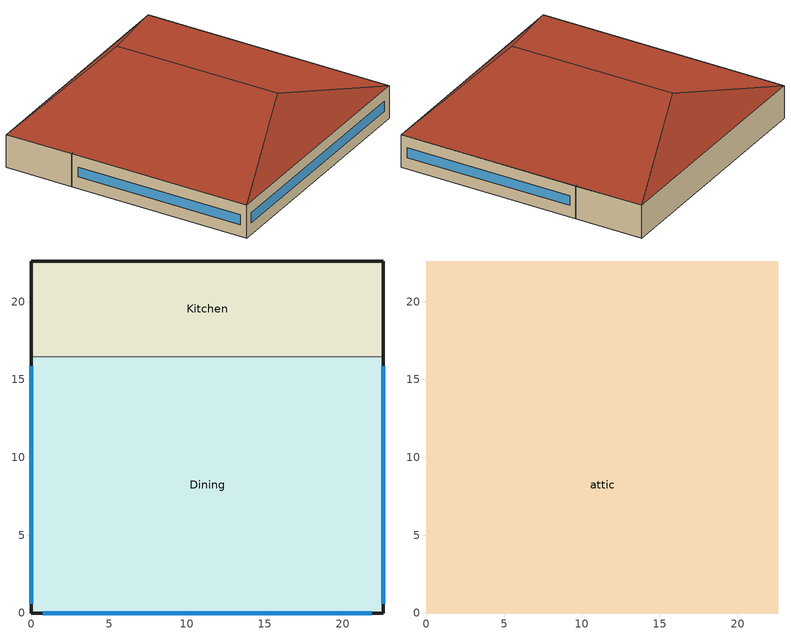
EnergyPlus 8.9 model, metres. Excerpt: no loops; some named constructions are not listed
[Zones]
Dining
 floor foundation (Exterior Slab): 22.61,16.44 22.61,0 0,0 0,16.44 z0
 wall outside (Exterior Wall): 0,16.44 0,0 22.61,0 22.61,16.44 z0:3.05
 wall to Kitchen (Interior Wall): 22.61,16.44 0,16.44 z0:3.05
 window (Exterior Window): 22.61,0.6 22.61,15.84 / 0.75,0 21.86,0 / 0,15.84 0,0.6 z1.07:1.98
Kitchen
 floor foundation (Exterior Slab): 22.61,22.61 22.61,16.44 0,16.44 0,22.61 z0
 wall outside (Exterior Wall): 22.61,16.44 22.61,22.61 0,22.61 0,16.44 z0:3.05
attic
 floor to Dining (Interior Floor): 22.61,16.44 22.61,0 0,0 0,16.44 z3.05
 floor to Kitchen (Interior Floor): 22.61,22.61 22.61,16.44 0,16.44 0,22.61 z3.05
 roof outside (Exterior Roof): 11.3,3.77,6.82 22.61,0,3.05 22.61,22.61,3.05 11.3,18.84,6.82; 22.61,22.61,3.05 0,22.61,3.05 11.3,18.84,6.82; 0,0,3.05 22.61,0,3.05 11.3,3.77,6.82; 11.3,18.84,6.82 0,22.61,3.05 0,0,3.05 11.3,3.77,6.82
[Construction]
Interior Ceiling: Carpet, Concrete MW Solid 4in
[Table:MultiVariableLookup]
Mode1_ESP_lookup: LagrangeInterpolationLinearExtrapolation, 3, Quadratic, SingleLineIndependentVariableWithMatrix, Ascending, Ascending, 1.3476, -20, 100, 0, 0.03, -20, 100, 0, 0.03, 0, 1, 0, 100, -9999, 9999, Dimensionless, Dimensionless, Dimensionless, Dimensionless, Dimensionless, Dimensionless, Dimensionless, 6, 3, 4, 3, 3, 3, 3, 10, 32.5, 55, 0.001, 0.00763, 0.0145, 0.028, -100, 0, 100, -100, 0, 100, 0, 0.6738, 1.3476, -100, 0, 100, -100, -100, 0, -100, 0, 0, 0, 0, -14.8333, -14.8333, -14.8333, 0, 0, -14.8333, 0, 0, 0, -100, 0, -100, 0, 0, 0, 0, -14.8333, -14.8333, -14.8333, 0, 0, -14.8333, 0, 0, 100, -100, 0, -100, 0, 0, 0, 0, -14.8333, -14.8333, -14.8333, 0, 0, -14.8333, 0, 0, -100, 0, 0, -100, 0, 0, 0, 0, -14.8333, -14.8333, -14.8333, 0, 0, -14.8333, 0, 0, 0, 0, 0, -100, 0, 0, 0, 0, -14.8333, -14.8333, -14.8333, 0, 0, -14.8333, 0, 0, 100, 0, 0, -100, 0, 0, 0, 0, -14.8333, -14.8333, -14.8333, 0, 0, -14.8333, 0, 0, -100, 100, 0, -100, 0, 0, 0, 0, -14.8333, -14.8333, -14.8333, 0, 0, -14.8333, 0, 0, 0, 100, 0, -100, 0, 0, 0, 0, -14.8333, -14.8333, -14.8333, 0, 0, -14.8333, 0, 0, 100, 100, 0, -100, 0, 0, 0, 0, -14.8333, -14.8333, -14.8333, 0, 0, -14.8333, 0, 0, -100, -100, 0.6738, -100, 43, 43, 43, 43, 72.66667, 72.66667, 72.66667, 43, 43, 72.66667, 43, 43, 0, -100, 0.6738, -100, 43, 43, 43, 43, 72.66667, 72.66667, 72.66667, 43, 43, 72.66667, 43, 43, 100, -100, 0.6738, -100, 43, 43, 43, 43, 72.66667, 72.66667, 72.66667, 43, 43, 72.66667, 43, 43, -100, 0, 0.6738, -100, 43, 43, 43, 43, 72.66667, 72.66667, 72.66667, 43, 43, 72.66667, 43, 43, 0, 0, 0.6738, -100, 43, 43, 43, 43, 72.66667, 72.66667, 72.66667, 43, 43, 72.66667, 43, 43, 100, 0, 0.6738, -100, 43, 43, 43, 43, 72.66667, 72.66667, 72.66667, 43, 43, 72.66667, 43, 43, -100, 100, 0.6738, -100, 43, 43, 43, 43, 72.66667, 72.66667, 72.66667, 43, 43, 72.66667, 43, 43, 0, 100, 0.6738, -100, 43, 43, 43, 43, 72.66667, 72.66667, 72.66667, 43, 43, 72.66667, 43, 43, 100, 100, 0.6738, -100, 43, 43, 43, 43, 72.66667, 72.66667, 72.66667, 43, 43, 72.66667, 43, 43, -100, -100, 1.3476, -100, 175, 175, 175, 175, 160.167, 160.167, 160.167, 175, 175, 160.167, 175, 175, 0, -100, 1.3476, -100, 175, 175, 175, 175, 160.167, 160.167, 160.167, 175, 175, 160.167, 175, 175, 100, -100, 1.3476, -100, 175, 175, 175, 175, 160.167, 160.167, 160.167, 175, 175, 160.167, 175, 175, -100, 0, 1.3476, -100, 175, 175, 175, 175, 160.167, 160.167, 160.167, 175, 175, 160.167, 175, 175, 0, 0, 1.3476, -100, 175, 175, 175, 175, 160.167, 160.167, 160.167, 175, 175, 160.167, 175, 175, 100, 0, 1.3476, -100, 175, 175, 175, 175, 160.167, 160.167, 160.167, 175, 175, 160.167, 175, 175, -100, 100, 1.3476, -100, 175, 175, 175, 175, 160.167, 160.167, 160.167, 175, 175, 160.167, 175, 175, 0, 100, 1.3476, -100, 175, 175, 175, 175, 160.167, 160.167, 160.167, 175, 175, 160.167, 175, 175, 100, 100, 1.3476, -100, 175, 175, 175, 175, 160.167, 160.167, 160.167, 175, 175, 160.167, 175, 175, -100, -100, 0, 0, 0, 0, 0, 0, -14.8333, -14.8333, -14.8333, 0, 0, -14.8333, 0, 0, 0, -100, 0, 0, 0, 0, 0, 0, -14.8333, -14.8333, -14.8333, 0, 0, -14.8333, 0, 0, 100, -100, 0, 0, 0, 0, 0, 0, -14.8333, -14.8333, -14.8333, 0, 0, -14.8333, 0, 0, -100, 0, 0, 0, 0, 0, 0, 0, -14.8333, -14.8333, -14.8333, 0, 0, -14.8333, 0, 0, 0, 0, 0, 0, 0, 0, 0, 0, -14.8333, -14.8333, -14.8333, 0, 0, -14.8333, 0, 0, 100, 0, 0, 0, 0, 0, 0, 0, -14.8333, -14.8333, -14.8333, 0, 0, -14.8333, 0, 0, -100, 100, 0, 0, 0, 0, 0, 0, -14.8333, -14.8333, -14.8333, 0, 0, -14.8333, 0, 0, 0, 100, 0, 0, 0, 0, 0, 0, -14.8333, -14.8333, -14.8333, 0, 0, -14.8333, 0, 0, 100, 100, 0, 0, 0, 0, 0, 0, -14.8333, -14.8333, -14.8333, 0, 0, -14.8333, 0, 0, -100, -100, 0.6738, 0, 43, 43, 43, 43, 72.66667, 72.66667, 72.66667, 43, 43, 72.66667, 43, 43, 0, -100, 0.6738, 0, 43, 43, 43, 43, 72.66667, 72.66667, 72.66667, 43, 43, 72.66667, 43, 43, 100, -100, 0.6738, 0, 43, 43, 43, 43, 72.66667, 72.66667, 72.66667, 43, 43, 72.66667, 43, 43, -100, 0, 0.6738, 0, 43, 43, 43, 43, 72.66667, 72.66667, 72.66667, 43, 43, 72.66667, 43, 43, 0, 0, 0.6738, 0, 43, 43, 43, 43, 72.66667, 72.66667, 72.66667, 43, 43, 72.66667, 43, 43, 100, 0, 0.6738, 0, 43, 43, 43, 43, 72.66667, 72.66667, 72.66667, 43, 43, 72.66667, 43, 43, -100, 100, 0.6738, 0, 43, 43, 43, 43, 72.66667, 72.66667, 72.66667, 43, 43, 72.66667, 43, 43, 0, 100, 0.6738, 0, 43, 43, 43, 43, 72.66667, 72.66667, 72.66667, 43, 43, 72.66667, 43, 43, 100, 100, 0.6738, 0, 43, 43, 43, 43, 72.66667, 72.66667, 72.66667, 43, 43, 72.66667, 43, 43, -100, -100, 1.3476, 0, 175, 175, 175, 175, 160.167, 160.167, 160.167, 175, 175, 160.167, 175, 175, 0, -100, 1.3476, 0, 175, 175, 175, 175, 160.167, 160.167, 160.167, 175, 175, 160.167, 175, 175, 100, -100, 1.3476, 0, 175, 175, 175, 175, 160.167, 160.167, 160.167, 175, 175, 160.167, 175, 175, -100, 0, 1.3476, 0, 175, 175, 175, 175, 160.167, 160.167, 160.167, 175, 175, 160.167, 175, 175, 0, 0, 1.3476, 0, 175, 175, 175, 175, 160.167, 160.167, 160.167, 175, 175, 160.167, 175, 175, 100, 0, 1.3476, 0, 175, 175, 175, 175, 160.167, 160.167, 160.167, 175, 175, 160.167, 175, 175, -100, 100, 1.3476, 0, 175, 175, 175, 175, 160.167, 160.167, 160.167, 175, 175, 160.167, 175, 175, 0, 100, 1.3476, 0, 175, 175, 175, 175, 160.167, 160.167, 160.167, 175, 175, 160.167, 175, 175, 100, 100, 1.3476, 0, 175, 175, 175, 175, 160.167, 160.167, 160.167, 175, 175, 160.167, 175, 175, -100, -100, 0, 100, 0, 0, 0, 0, -14.8333, -14.8333, -14.8333, 0, 0, -14.8333, 0, 0, 0, -100, 0, 100, 0, 0, 0, 0, -14.8333, -14.8333, -14.8333, 0, 0, -14.8333, 0, 0, 100, -100, 0, 100, 0, 0, 0, 0, -14.8333, -14.8333, -14.8333, 0, 0, -14.8333, 0, 0, -100, 0, 0, 100, 0, 0, 0, 0, -14.8333, -14.8333, -14.8333, 0, 0, -14.8333, 0, 0, 0, 0, 0, 100, 0, 0, 0, 0, -14.8333, -14.8333, -14.8333, 0, 0, -14.8333, 0, 0, 100, 0, 0, 100, 0, 0, 0, 0, -14.8333, -14.8333, -14.8333, 0, 0, -14.8333, 0, 0, -100, 100, 0, 100, 0, 0, 0, 0, -14.8333, -14.8333, -14.8333, 0, 0, -14.8333, 0, 0, 0, 100, 0, 100, 0, 0, 0, 0, -14.8333, -14.8333, -14.8333, 0, 0, -14.8333, 0, 0, 100, 100, 0, 100, 0, 0, 0, 0, -14.8333, -14.8333, -14.8333, 0, 0, -14.8333, 0, 0, -100, -100, 0.6738, 100, 43, 43, 43, 43, 72.66667, 72.66667, 72.66667, 43, 43, 72.66667, 43, 43, 0, -100, 0.6738, 100, 43, 43, 43, 43, 72.66667, 72.66667, 72.66667, 43, 43, 72.66667, 43, 43, 100, -100, 0.6738, 100, 43, 43, 43, 43, 72.66667, 72.66667, 72.66667, 43, 43, 72.66667, 43, 43, -100, 0, 0.6738, 100, 43, 43, 43, 43, 72.66667, 72.66667, 72.66667, 43, 43, 72.66667, 43, 43, 0, 0, 0.6738, 100, 43, 43, 43, 43, 72.66667, 72.66667, 72.66667, 43, 43, 72.66667, 43, 43, 100, 0, 0.6738, 100, 43, 43, 43, 43, 72.66667, 72.66667, 72.66667, 43, 43, 72.66667, 43, 43, -100, 100, 0.6738, 100, 43, 43, 43, 43, 72.66667, 72.66667, 72.66667, 43, 43, 72.66667, 43, 43, 0, 100, 0.6738, 100, 43, 43, 43, 43, 72.66667, 72.66667, 72.66667, 43, 43, 72.66667, 43, 43, 100, 100, 0.6738, 100, 43, 43, 43, 43, 72.66667, 72.66667, 72.66667, 43, 43, 72.66667, 43, 43, -100, -100, 1.3476, 100, 175, 175, 175, 175, 160.167, 160.167, 160.167, 175, 175, 160.167, 175, 175, 0, -100, 1.3476, 100, 175, 175, 175, 175, 160.167, 160.167, 160.167, 175, 175, 160.167, 175, 175, 100, -100, 1.3476, 100, 175, 175, 175, 175, 160.167, 160.167, 160.167, 175, 175, 160.167, 175, 175, -100, 0, 1.3476, 100, 175, 175, 175, 175, 160.167, 160.167, 160.167, 175, 175, 160.167, 175, 175, 0, 0, 1.3476, 100, 175, 175, 175, 175, 160.167, 160.167, 160.167, 175, 175, 160.167, 175, 175, 100, 0, 1.3476, 100, 175, 175, 175, 175, 160.167, 160.167, 160.167, 175, 175, 160.167, 175, 175, -100, 100, 1.3476, 100, 175, 175, 175, 175, 160.167, 160.167, 160.167, 175, 175, 160.167, 175, 175, 0, 100, 1.3476, 100, 175, 175, 175, 175, 160.167, 160.167, 160.167, 175, 175, 160.167, 175, 175, 100, 100, 1.3476, 100, 175, 175, 175, 175, 160.167, 160.167, 160.167, 175, 175, 160.167, 175, 175
Mode1_TSA_lookup: LagrangeInterpolationLinearExtrapolation, 3, Quadratic, SingleLineIndependentVariableWithMatrix, Ascending, Ascending, 1.3476, -20, 100, 0, 0.03, -20, 100, 0, 0.03, 0, 1, 0, 100, -9999, 9999, Dimensionless, Dimensionless, Dimensionless, Dimensionless, Dimensionless, Dimensionless, Dimensionless, 6, 3, 4, 3, 3, 3, 3, 10, 32.5, 55, 0.001, 0.00763, 0.0145, 0.028, -100, 0, 100, -100, 0, 100, 0, 0.6738, 1.3476, -100, 0, 100, -100, -100, 0, -100, 3.736, 10.945, 17.604, 12.233, 16.53865, 21.69973, 18.00871, 22.6205, 26.3349, 31.03934, 30.9517, 33.4466, 0, -100, 0, -100, 3.736, 10.945, 17.604, 12.233, 16.53865, 21.69973, 18.00871, 22.6205, 26.3349, 31.03934, 30.9517, 33.4466, 100, -100, 0, -100, 3.736, 10.945, 17.604, 12.233, 16.53865, 21.69973, 18.00871, 22.6205, 26.3349, 31.03934, 30.9517, 33.4466, -100, 0, 0, -100, 3.736, 10.945, 17.604, 12.233, 16.53865, 21.69973, 18.00871, 22.6205, 26.3349, 31.03934, 30.9517, 33.4466, 0, 0, 0, -100, 3.736, 10.945, 17.604, 12.233, 16.53865, 21.69973, 18.00871, 22.6205, 26.3349, 31.03934, 30.9517, 33.4466, 100, 0, 0, -100, 3.736, 10.945, 17.604, 12.233, 16.53865, 21.69973, 18.00871, 22.6205, 26.3349, 31.03934, 30.9517, 33.4466, -100, 100, 0, -100, 3.736, 10.945, 17.604, 12.233, 16.53865, 21.69973, 18.00871, 22.6205, 26.3349, 31.03934, 30.9517, 33.4466, 0, 100, 0, -100, 3.736, 10.945, 17.604, 12.233, 16.53865, 21.69973, 18.00871, 22.6205, 26.3349, 31.03934, 30.9517, 33.4466, 100, 100, 0, -100, 3.736, 10.945, 17.604, 12.233, 16.53865, 21.69973, 18.00871, 22.6205, 26.3349, 31.03934, 30.9517, 33.4466, -100, -100, 0.6738, -100, 3.736, 10.945, 17.604, 12.233, 16.53865, 21.69973, 18.00871, 22.6205, 26.3349, 31.03934, 30.9517, 33.4466, 0, -100, 0.6738, -100, 3.736, 10.945, 17.604, 12.233, 16.53865, 21.69973, 18.00871, 22.6205, 26.3349, 31.03934, 30.9517, 33.4466, 100, -100, 0.6738, -100, 3.736, 10.945, 17.604, 12.233, 16.53865, 21.69973, 18.00871, 22.6205, 26.3349, 31.03934, 30.9517, 33.4466, -100, 0, 0.6738, -100, 3.736, 10.945, 17.604, 12.233, 16.53865, 21.69973, 18.00871, 22.6205, 26.3349, 31.03934, 30.9517, 33.4466, 0, 0, 0.6738, -100, 3.736, 10.945, 17.604, 12.233, 16.53865, 21.69973, 18.00871, 22.6205, 26.3349, 31.03934, 30.9517, 33.4466, 100, 0, 0.6738, -100, 3.736, 10.945, 17.604, 12.233, 16.53865, 21.69973, 18.00871, 22.6205, 26.3349, 31.03934, 30.9517, 33.4466, -100, 100, 0.6738, -100, 3.736, 10.945, 17.604, 12.233, 16.53865, 21.69973, 18.00871, 22.6205, 26.3349, 31.03934, 30.9517, 33.4466, 0, 100, 0.6738, -100, 3.736, 10.945, 17.604, 12.233, 16.53865, 21.69973, 18.00871, 22.6205, 26.3349, 31.03934, 30.9517, 33.4466, 100, 100, 0.6738, -100, 3.736, 10.945, 17.604, 12.233, 16.53865, 21.69973, 18.00871, 22.6205, 26.3349, 31.03934, 30.9517, 33.4466, -100, -100, 1.3476, -100, 3.736, 10.945, 17.604, 12.233, 16.53865, 21.69973, 18.00871, 22.6205, 26.3349, 31.03934, 30.9517, 33.34675, 0, -100, 1.3476, -100, 3.736, 10.945, 17.604, 12.233, 16.53865, 21.69973, 18.00871, 22.6205, 26.3349, 31.03934, 30.9517, 33.34675, 100, -100, 1.3476, -100, 3.736, 10.945, 17.604, 12.233, 16.53865, 21.69973, 18.00871, 22.6205, 26.3349, 31.03934, 30.9517, 33.34675, -100, 0, 1.3476, -100, 3.736, 10.945, 17.604, 12.233, 16.53865, 21.69973, 18.00871, 22.6205, 26.3349, 31.03934, 30.9517, 33.34675, 0, 0, 1.3476, -100, 3.736, 10.945, 17.604, 12.233, 16.53865, 21.69973, 18.00871, 22.6205, 26.3349, 31.03934, 30.9517, 33.34675, 100, 0, 1.3476, -100, 3.736, 10.945, 17.604, 12.233, 16.53865, 21.69973, 18.00871, 22.6205, 26.3349, 31.03934, 30.9517, 33.34675, -100, 100, 1.3476, -100, 3.736, 10.945, 17.604, 12.233, 16.53865, 21.69973, 18.00871, 22.6205, 26.3349, 31.03934, 30.9517, 33.34675, 0, 100, 1.3476, -100, 3.736, 10.945, 17.604, 12.233, 16.53865, 21.69973, 18.00871, 22.6205, 26.3349, 31.03934, 30.9517, 33.34675, 100, 100, 1.3476, -100, 3.736, 10.945, 17.604, 12.233, 16.53865, 21.69973, 18.00871, 22.6205, 26.3349, 31.03934, 30.9517, 33.34675, -100, -100, 0, 0, 3.736, 10.945, 17.604, 12.233, 16.53865, 21.69973, 18.00871, 22.6205, 26.3349, 31.03934, 30.9517, 33.4466, 0, -100, 0, 0, 3.736, 10.945, 17.604, 12.233, 16.53865, 21.69973, 18.00871, 22.6205, 26.3349, 31.03934, 30.9517, 33.4466, 100, -100, 0, 0, 3.736, 10.945, 17.604, 12.233, 16.53865, 21.69973, 18.00871, 22.6205, 26.3349, 31.03934, 30.9517, 33.4466, -100, 0, 0, 0, 3.736, 10.945, 17.604, 12.233, 16.53865, 21.69973, 18.00871, 22.6205, 26.3349, 31.03934, 30.9517, 33.4466, 0, 0, 0, 0, 3.736, 10.945, 17.604, 12.233, 16.53865, 21.69973, 18.00871, 22.6205, 26.3349, 31.03934, 30.9517, 33.4466, 100, 0, 0, 0, 3.736, 10.945, 17.604, 12.233, 16.53865, 21.69973, 18.00871, 22.6205, 26.3349, 31.03934, 30.9517, 33.4466, -100, 100, 0, 0, 3.736, 10.945, 17.604, 12.233, 16.53865, 21.69973, 18.00871, 22.6205, 26.3349, 31.03934, 30.9517, 33.4466, 0, 100, 0, 0, 3.736, 10.945, 17.604, 12.233, 16.53865, 21.69973, 18.00871, 22.6205, 26.3349, 31.03934, 30.9517, 33.4466, 100, 100, 0, 0, 3.736, 10.945, 17.604, 12.233, 16.53865, 21.69973, 18.00871, 22.6205, 26.3349, 31.03934, 30.9517, 33.4466, -100, -100, 0.6738, 0, 3.736, 10.945, 17.604, 12.233, 16.53865, 21.69973, 18.00871, 22.6205, 26.3349, 31.03934, 30.9517, 33.4466, 0, -100, 0.6738, 0, 3.736, 10.945, 17.604, 12.233, 16.53865, 21.69973, 18.00871, 22.6205, 26.3349, 31.03934, 30.9517, 33.4466, 100, -100, 0.6738, 0, 3.736, 10.945, 17.604, 12.233, 16.53865, 21.69973, 18.00871, 22.6205, 26.3349, 31.03934, 30.9517, 33.4466, -100, 0, 0.6738, 0, 3.736, 10.945, 17.604, 12.233, 16.53865, 21.69973, 18.00871, 22.6205, 26.3349, 31.03934, 30.9517, 33.4466, 0, 0, 0.6738, 0, 3.736, 10.945, 17.604, 12.233, 16.53865, 21.69973, 18.00871, 22.6205, 26.3349, 31.03934, 30.9517, 33.4466, 100, 0, 0.6738, 0, 3.736, 10.945, 17.604, 12.233, 16.53865, 21.69973, 18.00871, 22.6205, 26.3349, 31.03934, 30.9517, 33.4466, -100, 100, 0.6738, 0, 3.736, 10.945, 17.604, 12.233, 16.53865, 21.69973, 18.00871, 22.6205, 26.3349, 31.03934, 30.9517, 33.4466, 0, 100, 0.6738, 0, 3.736, 10.945, 17.604, 12.233, 16.53865, 21.69973, 18.00871, 22.6205, 26.3349, 31.03934, 30.9517, 33.4466, 100, 100, 0.6738, 0, 3.736, 10.945, 17.604, 12.233, 16.53865, 21.69973, 18.00871, 22.6205, 26.3349, 31.03934, 30.9517, 33.4466, -100, -100, 1.3476, 0, 3.736, 10.945, 17.604, 12.233, 16.53865, 21.69973, 18.00871, 22.6205, 26.3349, 31.03934, 30.9517, 33.34675, 0, -100, 1.3476, 0, 3.736, 10.945, 17.604, 12.233, 16.53865, 21.69973, 18.00871, 22.6205, 26.3349, 31.03934, 30.9517, 33.34675, 100, -100, 1.3476, 0, 3.736, 10.945, 17.604, 12.233, 16.53865, 21.69973, 18.00871, 22.6205, 26.3349, 31.03934, 30.9517, 33.34675, -100, 0, 1.3476, 0, 3.736, 10.945, 17.604, 12.233, 16.53865, 21.69973, 18.00871, 22.6205, 26.3349, 31.03934, 30.9517, 33.34675, 0, 0, 1.3476, 0, 3.736, 10.945, 17.604, 12.233, 16.53865, 21.69973, 18.00871, 22.6205, 26.3349, 31.03934, 30.9517, 33.34675, 100, 0, 1.3476, 0, 3.736, 10.945, 17.604, 12.233, 16.53865, 21.69973, 18.00871, 22.6205, 26.3349, 31.03934, 30.9517, 33.34675, -100, 100, 1.3476, 0, 3.736, 10.945, 17.604, 12.233, 16.53865, 21.69973, 18.00871, 22.6205, 26.3349, 31.03934, 30.9517, 33.34675, 0, 100, 1.3476, 0, 3.736, 10.945, 17.604, 12.233, 16.53865, 21.69973, 18.00871, 22.6205, 26.3349, 31.03934, 30.9517, 33.34675, 100, 100, 1.3476, 0, 3.736, 10.945, 17.604, 12.233, 16.53865, 21.69973, 18.00871, 22.6205, 26.3349, 31.03934, 30.9517, 33.34675, -100, -100, 0, 100, 3.736, 10.945, 17.604, 12.233, 16.53865, 21.69973, 18.00871, 22.6205, 26.3349, 31.03934, 30.9517, 33.4466, 0, -100, 0, 100, 3.736, 10.945, 17.604, 12.233, 16.53865, 21.69973, 18.00871, 22.6205, 26.3349, 31.03934, 30.9517, 33.4466, 100, -100, 0, 100, 3.736, 10.945, 17.604, 12.233, 16.53865, 21.69973, 18.00871, 22.6205, 26.3349, 31.03934, 30.9517, 33.4466, -100, 0, 0, 100, 3.736, 10.945, 17.604, 12.233, 16.53865, 21.69973, 18.00871, 22.6205, 26.3349, 31.03934, 30.9517, 33.4466, 0, 0, 0, 100, 3.736, 10.945, 17.604, 12.233, 16.53865, 21.69973, 18.00871, 22.6205, 26.3349, 31.03934, 30.9517, 33.4466, 100, 0, 0, 100, 3.736, 10.945, 17.604, 12.233, 16.53865, 21.69973, 18.00871, 22.6205, 26.3349, 31.03934, 30.9517, 33.4466, -100, 100, 0, 100, 3.736, 10.945, 17.604, 12.233, 16.53865, 21.69973, 18.00871, 22.6205, 26.3349, 31.03934, 30.9517, 33.4466, 0, 100, 0, 100, 3.736, 10.945, 17.604, 12.233, 16.53865, 21.69973, 18.00871, 22.6205, 26.3349, 31.03934, 30.9517, 33.4466, 100, 100, 0, 100, 3.736, 10.945, 17.604, 12.233, 16.53865, 21.69973, 18.00871, 22.6205, 26.3349, 31.03934, 30.9517, 33.4466, -100, -100, 0.6738, 100, 3.736, 10.945, 17.604, 12.233, 16.53865, 21.69973, 18.00871, 22.6205, 26.3349, 31.03934, 30.9517, 33.4466, 0, -100, 0.6738, 100, 3.736, 10.945, 17.604, 12.233, 16.53865, 21.69973, 18.00871, 22.6205, 26.3349, 31.03934, 30.9517, 33.4466, 100, -100, 0.6738, 100, 3.736, 10.945, 17.604, 12.233, 16.53865, 21.69973, 18.00871, 22.6205, 26.3349, 31.03934, 30.9517, 33.4466, -100, 0, 0.6738, 100, 3.736, 10.945, 17.604, 12.233, 16.53865, 21.69973, 18.00871, 22.6205, 26.3349, 31.03934, 30.9517, 33.4466, 0, 0, 0.6738, 100, 3.736, 10.945, 17.604, 12.233, 16.53865, 21.69973, 18.00871, 22.6205, 26.3349, 31.03934, 30.9517, 33.4466, 100, 0, 0.6738, 100, 3.736, 10.945, 17.604, 12.233, 16.53865, 21.69973, 18.00871, 22.6205, 26.3349, 31.03934, 30.9517, 33.4466, -100, 100, 0.6738, 100, 3.736, 10.945, 17.604, 12.233, 16.53865, 21.69973, 18.00871, 22.6205, 26.3349, 31.03934, 30.9517, 33.4466, 0, 100, 0.6738, 100, 3.736, 10.945, 17.604, 12.233, 16.53865, 21.69973, 18.00871, 22.6205, 26.3349, 31.03934, 30.9517, 33.4466, 100, 100, 0.6738, 100, 3.736, 10.945, 17.604, 12.233, 16.53865, 21.69973, 18.00871, 22.6205, 26.3349, 31.03934, 30.9517, 33.4466, -100, -100, 1.3476, 100, 3.736, 10.945, 17.604, 12.233, 16.53865, 21.69973, 18.00871, 22.6205, 26.3349, 31.03934, 30.9517, 33.34675, 0, -100, 1.3476, 100, 3.736, 10.945, 17.604, 12.233, 16.53865, 21.69973, 18.00871, 22.6205, 26.3349, 31.03934, 30.9517, 33.34675, 100, -100, 1.3476, 100, 3.736, 10.945, 17.604, 12.233, 16.53865, 21.69973, 18.00871, 22.6205, 26.3349, 31.03934, 30.9517, 33.34675, -100, 0, 1.3476, 100, 3.736, 10.945, 17.604, 12.233, 16.53865, 21.69973, 18.00871, 22.6205, 26.3349, 31.03934, 30.9517, 33.34675, 0, 0, 1.3476, 100, 3.736, 10.945, 17.604, 12.233, 16.53865, 21.69973, 18.00871, 22.6205, 26.3349, 31.03934, 30.9517, 33.34675, 100, 0, 1.3476, 100, 3.736, 10.945, 17.604, 12.233, 16.53865, 21.69973, 18.00871, 22.6205, 26.3349, 31.03934, 30.9517, 33.34675, -100, 100, 1.3476, 100, 3.736, 10.945, 17.604, 12.233, 16.53865, 21.69973, 18.00871, 22.6205, 26.3349, 31.03934, 30.9517, 33.34675, 0, 100, 1.3476, 100, 3.736, 10.945, 17.604, 12.233, 16.53865, 21.69973, 18.00871, 22.6205, 26.3349, 31.03934, 30.9517, 33.34675, 100, 100, 1.3476, 100, 3.736, 10.945, 17.604, 12.233, 16.53865, 21.69973, 18.00871, 22.6205, 26.3349, 31.03934, 30.9517, 33.34675
Mode1_wSA_lookup: LagrangeInterpolationLinearExtrapolation, 3, Quadratic, SingleLineIndependentVariableWithMatrix, Ascending, Ascending, 1.3476, -20, 100, 0, 0.03, -20, 100, 0, 0.03, 0, 1, 0, 100, -9999, 9999, Dimensionless, Dimensionless, Dimensionless, Dimensionless, Dimensionless, Dimensionless, Dimensionless, 6, 3, 4, 3, 3, 3, 3, 10, 32.5, 55, 0.001, 0.00763, 0.0145, 0.028, -100, 0, 100, -100, 0, 100, 0, 0.6738, 1.3476, -100, 0, 100, -100, -100, 0, -100, 0.001, 0.001, 0.001, 0.0076, 0.00762, 0.00763, 0.01448, 0.0145, 0.0145, 0.02798, 0.028, 0.028, 0, -100, 0, -100, 0.001, 0.001, 0.001, 0.0076, 0.00762, 0.00763, 0.01448, 0.0145, 0.0145, 0.02798, 0.028, 0.028, 100, -100, 0, -100, 0.001, 0.001, 0.001, 0.0076, 0.00762, 0.00763, 0.01448, 0.0145, 0.0145, 0.02798, 0.028, 0.028, -100, 0, 0, -100, 0.001, 0.001, 0.001, 0.0076, 0.00762, 0.00763, 0.01448, 0.0145, 0.0145, 0.02798, 0.028, 0.028, 0, 0, 0, -100, 0.001, 0.001, 0.001, 0.0076, 0.00762, 0.00763, 0.01448, 0.0145, 0.0145, 0.02798, 0.028, 0.028, 100, 0, 0, -100, 0.001, 0.001, 0.001, 0.0076, 0.00762, 0.00763, 0.01448, 0.0145, 0.0145, 0.02798, 0.028, 0.028, -100, 100, 0, -100, 0.001, 0.001, 0.001, 0.0076, 0.00762, 0.00763, 0.01448, 0.0145, 0.0145, 0.02798, 0.028, 0.028, 0, 100, 0, -100, 0.001, 0.001, 0.001, 0.0076, 0.00762, 0.00763, 0.01448, 0.0145, 0.0145, 0.02798, 0.028, 0.028, 100, 100, 0, -100, 0.001, 0.001, 0.001, 0.0076, 0.00762, 0.00763, 0.01448, 0.0145, 0.0145, 0.02798, 0.028, 0.028, -100, -100, 0.6738, -100, 0.001, 0.001, 0.001, 0.0076, 0.00762, 0.00763, 0.01448, 0.0145, 0.0145, 0.02798, 0.028, 0.028, 0, -100, 0.6738, -100, 0.001, 0.001, 0.001, 0.0076, 0.00762, 0.00763, 0.01448, 0.0145, 0.0145, 0.02798, 0.028, 0.028, 100, -100, 0.6738, -100, 0.001, 0.001, 0.001, 0.0076, 0.00762, 0.00763, 0.01448, 0.0145, 0.0145, 0.02798, 0.028, 0.028, -100, 0, 0.6738, -100, 0.001, 0.001, 0.001, 0.0076, 0.00762, 0.00763, 0.01448, 0.0145, 0.0145, 0.02798, 0.028, 0.028, 0, 0, 0.6738, -100, 0.001, 0.001, 0.001, 0.0076, 0.00762, 0.00763, 0.01448, 0.0145, 0.0145, 0.02798, 0.028, 0.028, 100, 0, 0.6738, -100, 0.001, 0.001, 0.001, 0.0076, 0.00762, 0.00763, 0.01448, 0.0145, 0.0145, 0.02798, 0.028, 0.028, -100, 100, 0.6738, -100, 0.001, 0.001, 0.001, 0.0076, 0.00762, 0.00763, 0.01448, 0.0145, 0.0145, 0.02798, 0.028, 0.028, 0, 100, 0.6738, -100, 0.001, 0.001, 0.001, 0.0076, 0.00762, 0.00763, 0.01448, 0.0145, 0.0145, 0.02798, 0.028, 0.028, 100, 100, 0.6738, -100, 0.001, 0.001, 0.001, 0.0076, 0.00762, 0.00763, 0.01448, 0.0145, 0.0145, 0.02798, 0.028, 0.028, -100, -100, 1.3476, -100, 0.001, 0.001, 0.001, 0.0076, 0.00762, 0.00763, 0.01448, 0.0145, 0.0145, 0.02798, 0.028, 0.028, 0, -100, 1.3476, -100, 0.001, 0.001, 0.001, 0.0076, 0.00762, 0.00763, 0.01448, 0.0145, 0.0145, 0.02798, 0.028, 0.028, 100, -100, 1.3476, -100, 0.001, 0.001, 0.001, 0.0076, 0.00762, 0.00763, 0.01448, 0.0145, 0.0145, 0.02798, 0.028, 0.028, -100, 0, 1.3476, -100, 0.001, 0.001, 0.001, 0.0076, 0.00762, 0.00763, 0.01448, 0.0145, 0.0145, 0.02798, 0.028, 0.028, 0, 0, 1.3476, -100, 0.001, 0.001, 0.001, 0.0076, 0.00762, 0.00763, 0.01448, 0.0145, 0.0145, 0.02798, 0.028, 0.028, 100, 0, 1.3476, -100, 0.001, 0.001, 0.001, 0.0076, 0.00762, 0.00763, 0.01448, 0.0145, 0.0145, 0.02798, 0.028, 0.028, -100, 100, 1.3476, -100, 0.001, 0.001, 0.001, 0.0076, 0.00762, 0.00763, 0.01448, 0.0145, 0.0145, 0.02798, 0.028, 0.028, 0, 100, 1.3476, -100, 0.001, 0.001, 0.001, 0.0076, 0.00762, 0.00763, 0.01448, 0.0145, 0.0145, 0.02798, 0.028, 0.028, 100, 100, 1.3476, -100, 0.001, 0.001, 0.001, 0.0076, 0.00762, 0.00763, 0.01448, 0.0145, 0.0145, 0.02798, 0.028, 0.028, -100, -100, 0, 0, 0.001, 0.001, 0.001, 0.0076, 0.00762, 0.00763, 0.01448, 0.0145, 0.0145, 0.02798, 0.028, 0.028, 0, -100, 0, 0, 0.001, 0.001, 0.001, 0.0076, 0.00762, 0.00763, 0.01448, 0.0145, 0.0145, 0.02798, 0.028, 0.028, 100, -100, 0, 0, 0.001, 0.001, 0.001, 0.0076, 0.00762, 0.00763, 0.01448, 0.0145, 0.0145, 0.02798, 0.028, 0.028, -100, 0, 0, 0, 0.001, 0.001, 0.001, 0.0076, 0.00762, 0.00763, 0.01448, 0.0145, 0.0145, 0.02798, 0.028, 0.028, 0, 0, 0, 0, 0.001, 0.001, 0.001, 0.0076, 0.00762, 0.00763, 0.01448, 0.0145, 0.0145, 0.02798, 0.028, 0.028, 100, 0, 0, 0, 0.001, 0.001, 0.001, 0.0076, 0.00762, 0.00763, 0.01448, 0.0145, 0.0145, 0.02798, 0.028, 0.028, -100, 100, 0, 0, 0.001, 0.001, 0.001, 0.0076, 0.00762, 0.00763, 0.01448, 0.0145, 0.0145, 0.02798, 0.028, 0.028, 0, 100, 0, 0, 0.001, 0.001, 0.001, 0.0076, 0.00762, 0.00763, 0.01448, 0.0145, 0.0145, 0.02798, 0.028, 0.028, 100, 100, 0, 0, 0.001, 0.001, 0.001, 0.0076, 0.00762, 0.00763, 0.01448, 0.0145, 0.0145, 0.02798, 0.028, 0.028, -100, -100, 0.6738, 0, 0.001, 0.001, 0.001, 0.0076, 0.00762, 0.00763, 0.01448, 0.0145, 0.0145, 0.02798, 0.028, 0.028, 0, -100, 0.6738, 0, 0.001, 0.001, 0.001, 0.0076, 0.00762, 0.00763, 0.01448, 0.0145, 0.0145, 0.02798, 0.028, 0.028, 100, -100, 0.6738, 0, 0.001, 0.001, 0.001, 0.0076, 0.00762, 0.00763, 0.01448, 0.0145, 0.0145, 0.02798, 0.028, 0.028, -100, 0, 0.6738, 0, 0.001, 0.001, 0.001, 0.0076, 0.00762, 0.00763, 0.01448, 0.0145, 0.0145, 0.02798, 0.028, 0.028, 0, 0, 0.6738, 0, 0.001, 0.001, 0.001, 0.0076, 0.00762, 0.00763, 0.01448, 0.0145, 0.0145, 0.02798, 0.028, 0.028, 100, 0, 0.6738, 0, 0.001, 0.001, 0.001, 0.0076, 0.00762, 0.00763, 0.01448, 0.0145, 0.0145, 0.02798, 0.028, 0.028, -100, 100, 0.6738, 0, 0.001, 0.001, 0.001, 0.0076, 0.00762, 0.00763, 0.01448, 0.0145, 0.0145, 0.02798, 0.028, 0.028, 0, 100, 0.6738, 0, 0.001, 0.001, 0.001, 0.0076, 0.00762, 0.00763, 0.01448, 0.0145, 0.0145, 0.02798, 0.028, 0.028, 100, 100, 0.6738, 0, 0.001, 0.001, 0.001, 0.0076, 0.00762, 0.00763, 0.01448, 0.0145, 0.0145, 0.02798, 0.028, 0.028, -100, -100, 1.3476, 0, 0.001, 0.001, 0.001, 0.0076, 0.00762, 0.00763, 0.01448, 0.0145, 0.0145, 0.02798, 0.028, 0.028, 0, -100, 1.3476, 0, 0.001, 0.001, 0.001, 0.0076, 0.00762, 0.00763, 0.01448, 0.0145, 0.0145, 0.02798, 0.028, 0.028, 100, -100, 1.3476, 0, 0.001, 0.001, 0.001, 0.0076, 0.00762, 0.00763, 0.01448, 0.0145, 0.0145, 0.02798, 0.028, 0.028, -100, 0, 1.3476, 0, 0.001, 0.001, 0.001, 0.0076, 0.00762, 0.00763, 0.01448, 0.0145, 0.0145, 0.02798, 0.028, 0.028, 0, 0, 1.3476, 0, 0.001, 0.001, 0.001, 0.0076, 0.00762, 0.00763, 0.01448, 0.0145, 0.0145, 0.02798, 0.028, 0.028, 100, 0, 1.3476, 0, 0.001, 0.001, 0.001, 0.0076, 0.00762, 0.00763, 0.01448, 0.0145, 0.0145, 0.02798, 0.028, 0.028, -100, 100, 1.3476, 0, 0.001, 0.001, 0.001, 0.0076, 0.00762, 0.00763, 0.01448, 0.0145, 0.0145, 0.02798, 0.028, 0.028, 0, 100, 1.3476, 0, 0.001, 0.001, 0.001, 0.0076, 0.00762, 0.00763, 0.01448, 0.0145, 0.0145, 0.02798, 0.028, 0.028, 100, 100, 1.3476, 0, 0.001, 0.001, 0.001, 0.0076, 0.00762, 0.00763, 0.01448, 0.0145, 0.0145, 0.02798, 0.028, 0.028, -100, -100, 0, 100, 0.001, 0.001, 0.001, 0.0076, 0.00762, 0.00763, 0.01448, 0.0145, 0.0145, 0.02798, 0.028, 0.028, 0, -100, 0, 100, 0.001, 0.001, 0.001, 0.0076, 0.00762, 0.00763, 0.01448, 0.0145, 0.0145, 0.02798, 0.028, 0.028, 100, -100, 0, 100, 0.001, 0.001, 0.001, 0.0076, 0.00762, 0.00763, 0.01448, 0.0145, 0.0145, 0.02798, 0.028, 0.028, -100, 0, 0, 100, 0.001, 0.001, 0.001, 0.0076, 0.00762, 0.00763, 0.01448, 0.0145, 0.0145, 0.02798, 0.028, 0.028, 0, 0, 0, 100, 0.001, 0.001, 0.001, 0.0076, 0.00762, 0.00763, 0.01448, 0.0145, 0.0145, 0.02798, 0.028, 0.028, 100, 0, 0, 100, 0.001, 0.001, 0.001, 0.0076, 0.00762, 0.00763, 0.01448, 0.0145, 0.0145, 0.02798, 0.028, 0.028, -100, 100, 0, 100, 0.001, 0.001, 0.001, 0.0076, 0.00762, 0.00763, 0.01448, 0.0145, 0.0145, 0.02798, 0.028, 0.028, 0, 100, 0, 100, 0.001, 0.001, 0.001, 0.0076, 0.00762, 0.00763, 0.01448, 0.0145, 0.0145, 0.02798, 0.028, 0.028, 100, 100, 0, 100, 0.001, 0.001, 0.001, 0.0076, 0.00762, 0.00763, 0.01448, 0.0145, 0.0145, 0.02798, 0.028, 0.028, -100, -100, 0.6738, 100, 0.001, 0.001, 0.001, 0.0076, 0.00762, 0.00763, 0.01448, 0.0145, 0.0145, 0.02798, 0.028, 0.028, 0, -100, 0.6738, 100, 0.001, 0.001, 0.001, 0.0076, 0.00762, 0.00763, 0.01448, 0.0145, 0.0145, 0.02798, 0.028, 0.028, 100, -100, 0.6738, 100, 0.001, 0.001, 0.001, 0.0076, 0.00762, 0.00763, 0.01448, 0.0145, 0.0145, 0.02798, 0.028, 0.028, -100, 0, 0.6738, 100, 0.001, 0.001, 0.001, 0.0076, 0.00762, 0.00763, 0.01448, 0.0145, 0.0145, 0.02798, 0.028, 0.028, 0, 0, 0.6738, 100, 0.001, 0.001, 0.001, 0.0076, 0.00762, 0.00763, 0.01448, 0.0145, 0.0145, 0.02798, 0.028, 0.028, 100, 0, 0.6738, 100, 0.001, 0.001, 0.001, 0.0076, 0.00762, 0.00763, 0.01448, 0.0145, 0.0145, 0.02798, 0.028, 0.028, -100, 100, 0.6738, 100, 0.001, 0.001, 0.001, 0.0076, 0.00762, 0.00763, 0.01448, 0.0145, 0.0145, 0.02798, 0.028, 0.028, 0, 100, 0.6738, 100, 0.001, 0.001, 0.001, 0.0076, 0.00762, 0.00763, 0.01448, 0.0145, 0.0145, 0.02798, 0.028, 0.028, 100, 100, 0.6738, 100, 0.001, 0.001, 0.001, 0.0076, 0.00762, 0.00763, 0.01448, 0.0145, 0.0145, 0.02798, 0.028, 0.028, -100, -100, 1.3476, 100, 0.001, 0.001, 0.001, 0.0076, 0.00762, 0.00763, 0.01448, 0.0145, 0.0145, 0.02798, 0.028, 0.028, 0, -100, 1.3476, 100, 0.001, 0.001, 0.001, 0.0076, 0.00762, 0.00763, 0.01448, 0.0145, 0.0145, 0.02798, 0.028, 0.028, 100, -100, 1.3476, 100, 0.001, 0.001, 0.001, 0.0076, 0.00762, 0.00763, 0.01448, 0.0145, 0.0145, 0.02798, 0.028, 0.028, -100, 0, 1.3476, 100, 0.001, 0.001, 0.001, 0.0076, 0.00762, 0.00763, 0.01448, 0.0145, 0.0145, 0.02798, 0.028, 0.028, 0, 0, 1.3476, 100, 0.001, 0.001, 0.001, 0.0076, 0.00762, 0.00763, 0.01448, 0.0145, 0.0145, 0.02798, 0.028, 0.028, 100, 0, 1.3476, 100, 0.001, 0.001, 0.001, 0.0076, 0.00762, 0.00763, 0.01448, 0.0145, 0.0145, 0.02798, 0.028, 0.028, -100, 100, 1.3476, 100, 0.001, 0.001, 0.001, 0.0076, 0.00762, 0.00763, 0.01448, 0.0145, 0.0145, 0.02798, 0.028, 0.028, 0, 100, 1.3476, 100, 0.001, 0.001, 0.001, 0.0076, 0.00762, 0.00763, 0.01448, 0.0145, 0.0145, 0.02798, 0.028, 0.028, 100, 100, 1.3476, 100, 0.001, 0.001, 0.001, 0.0076, 0.00762, 0.00763, 0.01448, 0.0145, 0.0145, 0.02798, 0.028, 0.028
Mode1_Power_lookup: LagrangeInterpolationLinearExtrapolation, 3, Quadratic, SingleLineIndependentVariableWithMatrix, Ascending, Ascending, 1.3476, -20, 100, 0, 0.03, -20, 100, 0, 0.03, 0, 1, 0, 100, -9999, 9999, Dimensionless, Dimensionless, Dimensionless, Dimensionless, Dimensionless, Dimensionless, Dimensionless, 6, 3, 4, 3, 3, 3, 3, 10, 32.5, 55, 0.001, 0.00763, 0.0145, 0.028, -100, 0, 100, -100, 0, 100, 0, 0.6738, 1.3476, -100, 0, 100, -100, -100, 0, -100, 0.1436, 0.1436, 0.1436, 0.1436, -0.13004, -0.13004, -0.13004, 0.1436, 0.1436, -0.13004, 0.1436, 0.1436, 0, -100, 0, -100, 0.1436, 0.1436, 0.1436, 0.1436, -0.13004, -0.13004, -0.13004, 0.1436, 0.1436, -0.13004, 0.1436, 0.1436, 100, -100, 0, -100, 0.1436, 0.1436, 0.1436, 0.1436, -0.13004, -0.13004, -0.13004, 0.1436, 0.1436, -0.13004, 0.1436, 0.1436, -100, 0, 0, -100, 0.1436, 0.1436, 0.1436, 0.1436, -0.13004, -0.13004, -0.13004, 0.1436, 0.1436, -0.13004, 0.1436, 0.1436, 0, 0, 0, -100, 0.1436, 0.1436, 0.1436, 0.1436, -0.13004, -0.13004, -0.13004, 0.1436, 0.1436, -0.13004, 0.1436, 0.1436, 100, 0, 0, -100, 0.1436, 0.1436, 0.1436, 0.1436, -0.13004, -0.13004, -0.13004, 0.1436, 0.1436, -0.13004, 0.1436, 0.1436, -100, 100, 0, -100, 0.1436, 0.1436, 0.1436, 0.1436, -0.13004, -0.13004, -0.13004, 0.1436, 0.1436, -0.13004, 0.1436, 0.1436, 0, 100, 0, -100, 0.1436, 0.1436, 0.1436, 0.1436, -0.13004, -0.13004, -0.13004, 0.1436, 0.1436, -0.13004, 0.1436, 0.1436, 100, 100, 0, -100, 0.1436, 0.1436, 0.1436, 0.1436, -0.13004, -0.13004, -0.13004, 0.1436, 0.1436, -0.13004, 0.1436, 0.1436, -100, -100, 0.6738, -100, 0.4688, 0.4606, 0.4533, 0.4579, 0.9977, 0.9977, 0.9977, 0.4456, 0.4419, 0.9977, 0.4351, 0.4327, 0, -100, 0.6738, -100, 0.4688, 0.4606, 0.4533, 0.4579, 0.9977, 0.9977, 0.9977, 0.4456, 0.4419, 0.9977, 0.4351, 0.4327, 100, -100, 0.6738, -100, 0.4688, 0.4606, 0.4533, 0.4579, 0.9977, 0.9977, 0.9977, 0.4456, 0.4419, 0.9977, 0.4351, 0.4327, -100, 0, 0.6738, -100, 0.4688, 0.4606, 0.4533, 0.4579, 0.9977, 0.9977, 0.9977, 0.4456, 0.4419, 0.9977, 0.4351, 0.4327, 0, 0, 0.6738, -100, 0.4688, 0.4606, 0.4533, 0.4579, 0.9977, 0.9977, 0.9977, 0.4456, 0.4419, 0.9977, 0.4351, 0.4327, 100, 0, 0.6738, -100, 0.4688, 0.4606, 0.4533, 0.4579, 0.9977, 0.9977, 0.9977, 0.4456, 0.4419, 0.9977, 0.4351, 0.4327, -100, 100, 0.6738, -100, 0.4688, 0.4606, 0.4533, 0.4579, 0.9977, 0.9977, 0.9977, 0.4456, 0.4419, 0.9977, 0.4351, 0.4327, 0, 100, 0.6738, -100, 0.4688, 0.4606, 0.4533, 0.4579, 0.9977, 0.9977, 0.9977, 0.4456, 0.4419, 0.9977, 0.4351, 0.4327, 100, 100, 0.6738, -100, 0.4688, 0.4606, 0.4533, 0.4579, 0.9977, 0.9977, 0.9977, 0.4456, 0.4419, 0.9977, 0.4351, 0.4327, -100, -100, 1.3476, -100, 2.5344, 2.4737, 2.4203, 2.454, 2.12543, 2.12543, 2.12543, 2.3638, 2.3363, 2.12543, 2.2863, 2.2688, 0, -100, 1.3476, -100, 2.5344, 2.4737, 2.4203, 2.454, 2.12543, 2.12543, 2.12543, 2.3638, 2.3363, 2.12543, 2.2863, 2.2688, 100, -100, 1.3476, -100, 2.5344, 2.4737, 2.4203, 2.454, 2.12543, 2.12543, 2.12543, 2.3638, 2.3363, 2.12543, 2.2863, 2.2688, -100, 0, 1.3476, -100, 2.5344, 2.4737, 2.4203, 2.454, 2.12543, 2.12543, 2.12543, 2.3638, 2.3363, 2.12543, 2.2863, 2.2688, 0, 0, 1.3476, -100, 2.5344, 2.4737, 2.4203, 2.454, 2.12543, 2.12543, 2.12543, 2.3638, 2.3363, 2.12543, 2.2863, 2.2688, 100, 0, 1.3476, -100, 2.5344, 2.4737, 2.4203, 2.454, 2.12543, 2.12543, 2.12543, 2.3638, 2.3363, 2.12543, 2.2863, 2.2688, -100, 100, 1.3476, -100, 2.5344, 2.4737, 2.4203, 2.454, 2.12543, 2.12543, 2.12543, 2.3638, 2.3363, 2.12543, 2.2863, 2.2688, 0, 100, 1.3476, -100, 2.5344, 2.4737, 2.4203, 2.454, 2.12543, 2.12543, 2.12543, 2.3638, 2.3363, 2.12543, 2.2863, 2.2688, 100, 100, 1.3476, -100, 2.5344, 2.4737, 2.4203, 2.454, 2.12543, 2.12543, 2.12543, 2.3638, 2.3363, 2.12543, 2.2863, 2.2688, -100, -100, 0, 0, 0.1436, 0.1436, 0.1436, 0.1436, -0.13004, -0.13004, -0.13004, 0.1436, 0.1436, -0.13004, 0.1436, 0.1436, 0, -100, 0, 0, 0.1436, 0.1436, 0.1436, 0.1436, -0.13004, -0.13004, -0.13004, 0.1436, 0.1436, -0.13004, 0.1436, 0.1436, 100, -100, 0, 0, 0.1436, 0.1436, 0.1436, 0.1436, -0.13004, -0.13004, -0.13004, 0.1436, 0.1436, -0.13004, 0.1436, 0.1436, -100, 0, 0, 0, 0.1436, 0.1436, 0.1436, 0.1436, -0.13004, -0.13004, -0.13004, 0.1436, 0.1436, -0.13004, 0.1436, 0.1436, 0, 0, 0, 0, 0.1436, 0.1436, 0.1436, 0.1436, -0.13004, -0.13004, -0.13004, 0.1436, 0.1436, -0.13004, 0.1436, 0.1436, 100, 0, 0, 0, 0.1436, 0.1436, 0.1436, 0.1436, -0.13004, -0.13004, -0.13004, 0.1436, 0.1436, -0.13004, 0.1436, 0.1436, -100, 100, 0, 0, 0.1436, 0.1436, 0.1436, 0.1436, -0.13004, -0.13004, -0.13004, 0.1436, 0.1436, -0.13004, 0.1436, 0.1436, 0, 100, 0, 0, 0.1436, 0.1436, 0.1436, 0.1436, -0.13004, -0.13004, -0.13004, 0.1436, 0.1436, -0.13004, 0.1436, 0.1436, 100, 100, 0, 0, 0.1436, 0.1436, 0.1436, 0.1436, -0.13004, -0.13004, -0.13004, 0.1436, 0.1436, -0.13004, 0.1436, 0.1436, -100, -100, 0.6738, 0, 0.4688, 0.4606, 0.4533, 0.4579, 0.9977, 0.9977, 0.9977, 0.4456, 0.4419, 0.9977, 0.4351, 0.4327, 0, -100, 0.6738, 0, 0.4688, 0.4606, 0.4533, 0.4579, 0.9977, 0.9977, 0.9977, 0.4456, 0.4419, 0.9977, 0.4351, 0.4327, 100, -100, 0.6738, 0, 0.4688, 0.4606, 0.4533, 0.4579, 0.9977, 0.9977, 0.9977, 0.4456, 0.4419, 0.9977, 0.4351, 0.4327, -100, 0, 0.6738, 0, 0.4688, 0.4606, 0.4533, 0.4579, 0.9977, 0.9977, 0.9977, 0.4456, 0.4419, 0.9977, 0.4351, 0.4327, 0, 0, 0.6738, 0, 0.4688, 0.4606, 0.4533, 0.4579, 0.9977, 0.9977, 0.9977, 0.4456, 0.4419, 0.9977, 0.4351, 0.4327, 100, 0, 0.6738, 0, 0.4688, 0.4606, 0.4533, 0.4579, 0.9977, 0.9977, 0.9977, 0.4456, 0.4419, 0.9977, 0.4351, 0.4327, -100, 100, 0.6738, 0, 0.4688, 0.4606, 0.4533, 0.4579, 0.9977, 0.9977, 0.9977, 0.4456, 0.4419, 0.9977, 0.4351, 0.4327, 0, 100, 0.6738, 0, 0.4688, 0.4606, 0.4533, 0.4579, 0.9977, 0.9977, 0.9977, 0.4456, 0.4419, 0.9977, 0.4351, 0.4327, 100, 100, 0.6738, 0, 0.4688, 0.4606, 0.4533, 0.4579, 0.9977, 0.9977, 0.9977, 0.4456, 0.4419, 0.9977, 0.4351, 0.4327, -100, -100, 1.3476, 0, 2.5344, 2.4737, 2.4203, 2.454, 2.12543, 2.12543, 2.12543, 2.3638, 2.3363, 2.12543, 2.2863, 2.2688, 0, -100, 1.3476, 0, 2.5344, 2.4737, 2.4203, 2.454, 2.12543, 2.12543, 2.12543, 2.3638, 2.3363, 2.12543, 2.2863, 2.2688, 100, -100, 1.3476, 0, 2.5344, 2.4737, 2.4203, 2.454, 2.12543, 2.12543, 2.12543, 2.3638, 2.3363, 2.12543, 2.2863, 2.2688, -100, 0, 1.3476, 0, 2.5344, 2.4737, 2.4203, 2.454, 2.12543, 2.12543, 2.12543, 2.3638, 2.3363, 2.12543, 2.2863, 2.2688, 0, 0, 1.3476, 0, 2.5344, 2.4737, 2.4203, 2.454, 2.12543, 2.12543, 2.12543, 2.3638, 2.3363, 2.12543, 2.2863, 2.2688, 100, 0, 1.3476, 0, 2.5344, 2.4737, 2.4203, 2.454, 2.12543, 2.12543, 2.12543, 2.3638, 2.3363, 2.12543, 2.2863, 2.2688, -100, 100, 1.3476, 0, 2.5344, 2.4737, 2.4203, 2.454, 2.12543, 2.12543, 2.12543, 2.3638, 2.3363, 2.12543, 2.2863, 2.2688, 0, 100, 1.3476, 0, 2.5344, 2.4737, 2.4203, 2.454, 2.12543, 2.12543, 2.12543, 2.3638, 2.3363, 2.12543, 2.2863, 2.2688, 100, 100, 1.3476, 0, 2.5344, 2.4737, 2.4203, 2.454, 2.12543, 2.12543, 2.12543, 2.3638, 2.3363, 2.12543, 2.2863, 2.2688, -100, -100, 0, 100, 0.1436, 0.1436, 0.1436, 0.1436, -0.13004, -0.13004, -0.13004, 0.1436, 0.1436, -0.13004, 0.1436, 0.1436, 0, -100, 0, 100, 0.1436, 0.1436, 0.1436, 0.1436, -0.13004, -0.13004, -0.13004, 0.1436, 0.1436, -0.13004, 0.1436, 0.1436, 100, -100, 0, 100, 0.1436, 0.1436, 0.1436, 0.1436, -0.13004, -0.13004, -0.13004, 0.1436, 0.1436, -0.13004, 0.1436, 0.1436, -100, 0, 0, 100, 0.1436, 0.1436, 0.1436, 0.1436, -0.13004, -0.13004, -0.13004, 0.1436, 0.1436, -0.13004, 0.1436, 0.1436, 0, 0, 0, 100, 0.1436, 0.1436, 0.1436, 0.1436, -0.13004, -0.13004, -0.13004, 0.1436, 0.1436, -0.13004, 0.1436, 0.1436, 100, 0, 0, 100, 0.1436, 0.1436, 0.1436, 0.1436, -0.13004, -0.13004, -0.13004, 0.1436, 0.1436, -0.13004, 0.1436, 0.1436, -100, 100, 0, 100, 0.1436, 0.1436, 0.1436, 0.1436, -0.13004, -0.13004, -0.13004, 0.1436, 0.1436, -0.13004, 0.1436, 0.1436, 0, 100, 0, 100, 0.1436, 0.1436, 0.1436, 0.1436, -0.13004, -0.13004, -0.13004, 0.1436, 0.1436, -0.13004, 0.1436, 0.1436, 100, 100, 0, 100, 0.1436, 0.1436, 0.1436, 0.1436, -0.13004, -0.13004, -0.13004, 0.1436, 0.1436, -0.13004, 0.1436, 0.1436, -100, -100, 0.6738, 100, 0.4688, 0.4606, 0.4533, 0.4579, 0.9977, 0.9977, 0.9977, 0.4456, 0.4419, 0.9977, 0.4351, 0.4327, 0, -100, 0.6738, 100, 0.4688, 0.4606, 0.4533, 0.4579, 0.9977, 0.9977, 0.9977, 0.4456, 0.4419, 0.9977, 0.4351, 0.4327, 100, -100, 0.6738, 100, 0.4688, 0.4606, 0.4533, 0.4579, 0.9977, 0.9977, 0.9977, 0.4456, 0.4419, 0.9977, 0.4351, 0.4327, -100, 0, 0.6738, 100, 0.4688, 0.4606, 0.4533, 0.4579, 0.9977, 0.9977, 0.9977, 0.4456, 0.4419, 0.9977, 0.4351, 0.4327, 0, 0, 0.6738, 100, 0.4688, 0.4606, 0.4533, 0.4579, 0.9977, 0.9977, 0.9977, 0.4456, 0.4419, 0.9977, 0.4351, 0.4327, 100, 0, 0.6738, 100, 0.4688, 0.4606, 0.4533, 0.4579, 0.9977, 0.9977, 0.9977, 0.4456, 0.4419, 0.9977, 0.4351, 0.4327, -100, 100, 0.6738, 100, 0.4688, 0.4606, 0.4533, 0.4579, 0.9977, 0.9977, 0.9977, 0.4456, 0.4419, 0.9977, 0.4351, 0.4327, 0, 100, 0.6738, 100, 0.4688, 0.4606, 0.4533, 0.4579, 0.9977, 0.9977, 0.9977, 0.4456, 0.4419, 0.9977, 0.4351, 0.4327, 100, 100, 0.6738, 100, 0.4688, 0.4606, 0.4533, 0.4579, 0.9977, 0.9977, 0.9977, 0.4456, 0.4419, 0.9977, 0.4351, 0.4327, -100, -100, 1.3476, 100, 2.5344, 2.4737, 2.4203, 2.454, 2.12543, 2.12543, 2.12543, 2.3638, 2.3363, 2.12543, 2.2863, 2.2688, 0, -100, 1.3476, 100, 2.5344, 2.4737, 2.4203, 2.454, 2.12543, 2.12543, 2.12543, 2.3638, 2.3363, 2.12543, 2.2863, 2.2688, 100, -100, 1.3476, 100, 2.5344, 2.4737, 2.4203, 2.454, 2.12543, 2.12543, 2.12543, 2.3638, 2.3363, 2.12543, 2.2863, 2.2688, -100, 0, 1.3476, 100, 2.5344, 2.4737, 2.4203, 2.454, 2.12543, 2.12543, 2.12543, 2.3638, 2.3363, 2.12543, 2.2863, 2.2688, 0, 0, 1.3476, 100, 2.5344, 2.4737, 2.4203, 2.454, 2.12543, 2.12543, 2.12543, 2.3638, 2.3363, 2.12543, 2.2863, 2.2688, 100, 0, 1.3476, 100, 2.5344, 2.4737, 2.4203, 2.454, 2.12543, 2.12543, 2.12543, 2.3638, 2.3363, 2.12543, 2.2863, 2.2688, -100, 100, 1.3476, 100, 2.5344, 2.4737, 2.4203, 2.454, 2.12543, 2.12543, 2.12543, 2.3638, 2.3363, 2.12543, 2.2863, 2.2688, 0, 100, 1.3476, 100, 2.5344, 2.4737, 2.4203, 2.454, 2.12543, 2.12543, 2.12543, 2.3638, 2.3363, 2.12543, 2.2863, 2.2688, 100, 100, 1.3476, 100, 2.5344, 2.4737, 2.4203, 2.454, 2.12543, 2.12543, 2.12543, 2.3638, 2.3363, 2.12543, 2.2863, 2.2688
